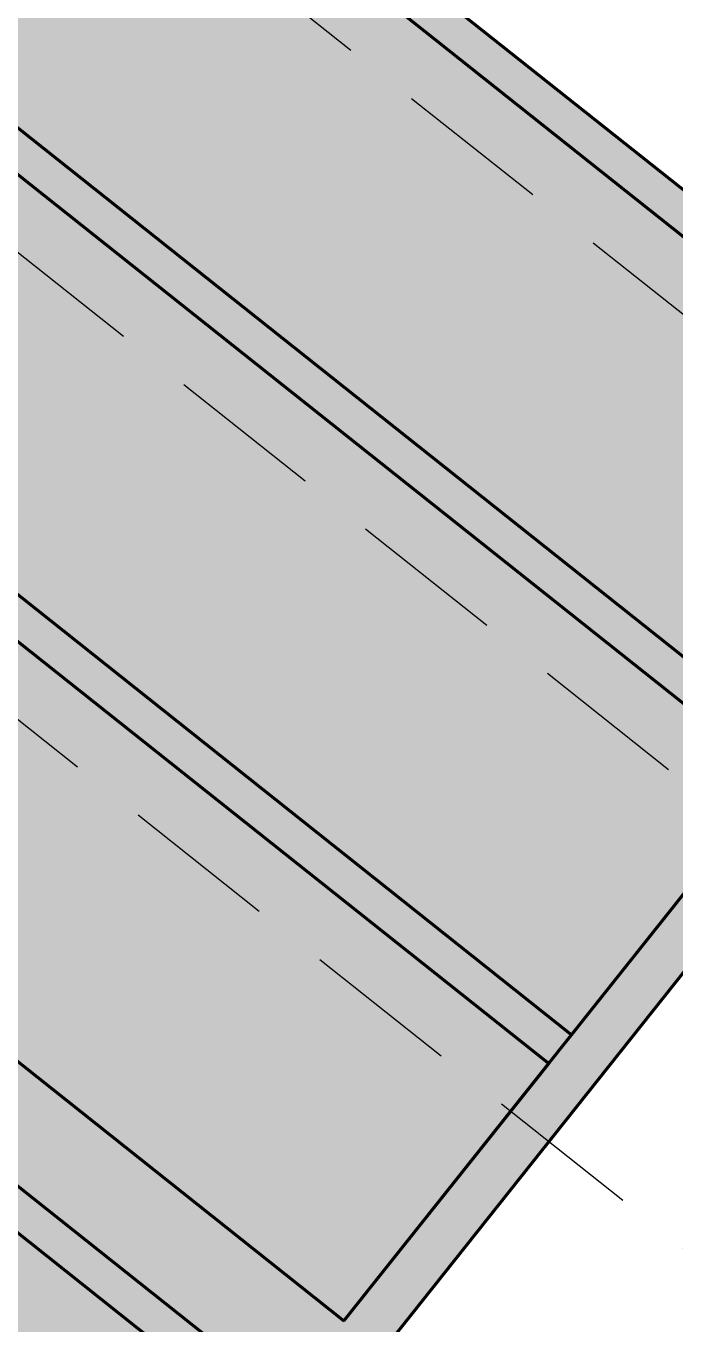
# Model space of a CAD drawing. Header units: metres. Extents: x -664657 to -643449, y -1076720 to -1062383.
# Drawn here: x -657346.43 to -657341.11, y -1068422.65 to -1068411.99 of the extents above; entities that cross this region are included whole.
import ezdxf

# ---------------------------------------------------------------- set-up
doc = ezdxf.new("R2010")
doc.units = ezdxf.units.M
doc.header["$LTSCALE"] = 0.1
doc.linetypes.add('DASHED', pattern=[19.05, 12.7, -6.35])
doc.layers.add('AA_THER_silná', color=1, linetype='Continuous', lineweight=70)
doc.layers.add('AA_THER_STAFAZ', color=252, linetype='Continuous', lineweight=0)
doc.layers.add('AA_THER_srafy', color=52, linetype='Continuous')
doc.layers.add('AA_THER_čárkovaná', color=5, linetype='DASHED')

msp = doc.modelspace()

# ---------------------------------------------------------------- hatches: boundary and pattern name
at = {"layer": 'AA_THER_srafy'}
h = msp.add_hatch(color=250, dxfattribs=at)
h.dxf.hatch_style = 1
h.paths.add_polyline_path([(-657332.737, -1068432.458), (-657344.009, -1068423.496), (-657344.009, -1068423.496), (-657333.05, -1068432.208), (-657333.05, -1068432.208), (-657344.009, -1068423.496), (-657344.009, -1068423.496), (-657333.05, -1068432.209), (-657333.05, -1068432.208), (-657371.874, -1068401.34), (-657372.061, -1068401.575), (-657332.924, -1068432.692)])
h = msp.add_hatch(color=250, dxfattribs=at)
h.dxf.hatch_style = 1
h.paths.add_polyline_path([(-657337.661, -1068415.512), (-657337.974, -1068415.263), (-657338.223, -1068415.576), (-657348.555, -1068407.361), (-657348.306, -1068407.048), (-657348.619, -1068406.799), (-657349.366, -1068407.738), (-657349.053, -1068407.987), (-657348.742, -1068407.596), (-657338.41, -1068415.811), (-657338.721, -1068416.202), (-657338.408, -1068416.451)], flags=17)
h = msp.add_hatch(color=31, dxfattribs=at)
h.dxf.hatch_style = 1
h.paths.add_polyline_path([(-657338.41, -1068415.811), (-657348.742, -1068407.596), (-657350.422, -1068409.709), (-657340.09, -1068417.924)])
h.paths.add_polyline_path([(-657340.277, -1068418.159), (-657350.609, -1068409.944), (-657352.289, -1068412.057), (-657341.957, -1068420.272)])
h = msp.add_hatch(color=250, dxfattribs=at)
h.dxf.hatch_style = 1
h.paths.add_polyline_path([(-657340.09, -1068417.924), (-657350.422, -1068409.709), (-657350.609, -1068409.944), (-657340.277, -1068418.159)], flags=17)
h = msp.add_hatch(color=250, dxfattribs=at)
h.dxf.hatch_style = 1
h.paths.add_polyline_path([(-657341.957, -1068420.272), (-657352.289, -1068412.057), (-657352.476, -1068412.292), (-657342.144, -1068420.507)], flags=17)
h = msp.add_hatch(color=31, dxfattribs=at)
h.dxf.hatch_style = 1
h.paths.add_polyline_path([(-657342.144, -1068420.507), (-657352.476, -1068412.292), (-657354.156, -1068414.406), (-657343.824, -1068422.621)])
h = msp.add_hatch(color=250, dxfattribs=at)
h.dxf.hatch_style = 1
h.paths.add_polyline_path([(-657342.142, -1068421.147), (-657342.455, -1068420.898), (-657343.824, -1068422.621), (-657354.156, -1068414.406), (-657352.787, -1068412.683), (-657353.1, -1068412.434), (-657354.967, -1068414.783), (-657344.009, -1068423.496)], flags=17)
h = msp.add_hatch(color=254, dxfattribs=at)
h.dxf.hatch_style = 1
h.paths.add_polyline_path([(-657325.536, -1068438.183), (-657332.737, -1068432.458), (-657332.924, -1068432.692), (-657353.557, -1068416.287), (-657355.113, -1068418.244), (-657342.933, -1068427.928), (-657327.278, -1068440.375)])
h.paths.add_polyline_path([(-657343.132, -1068428.153), (-657355.3, -1068418.479), (-657356.855, -1068420.436), (-657344.676, -1068430.119), (-657334.12, -1068436.916)])
h.paths.add_polyline_path([(-657328.336, -1068441.705), (-657333.021, -1068437.981), (-657342.316, -1068431.996), (-657329.021, -1068442.566)])
h.paths.add_polyline_path([(-657327.278, -1068440.375), (-657342.933, -1068427.928), (-657332.846, -1068437.736), (-657328.15, -1068441.47)])
h.paths.add_polyline_path([(-657325.225, -1068437.792), (-657332.426, -1068432.066), (-657332.737, -1068432.458), (-657325.536, -1068438.183)])
h = msp.add_hatch(color=250, dxfattribs=at)
h.dxf.hatch_style = 1
h.paths.add_polyline_path([(-657340.275, -1068418.799), (-657340.588, -1068418.55), (-657342.455, -1068420.898), (-657342.142, -1068421.147)], flags=17)
at = {"layer": 'AA_THER_STAFAZ'}
msp.add_hatch(color=256, dxfattribs=at).paths.add_polyline_path([(-657341.659, -1068415.477), (-657341.652, -1068415.465), (-657341.645, -1068415.453), (-657341.638, -1068415.439), (-657341.632, -1068415.425), (-657341.627, -1068415.411), (-657341.622, -1068415.399), (-657341.618, -1068415.385), (-657341.613, -1068415.371), (-657341.61, -1068415.361), (-657341.607, -1068415.349), (-657341.602, -1068415.337), (-657341.597, -1068415.324), (-657341.591, -1068415.315), (-657341.58, -1068415.318), (-657341.571, -1068415.325), (-657341.56, -1068415.318), (-657341.543, -1068415.32), (-657341.533, -1068415.314), (-657341.526, -1068415.305), (-657341.521, -1068415.296), (-657341.516, -1068415.287), (-657341.508, -1068415.273), (-657341.499, -1068415.262), (-657341.49, -1068415.25), (-657341.483, -1068415.241), (-657341.473, -1068415.233), (-657341.462, -1068415.224), (-657341.448, -1068415.213), (-657341.434, -1068415.205), (-657341.421, -1068415.198), (-657341.408, -1068415.194), (-657341.398, -1068415.188), (-657341.386, -1068415.179), (-657341.376, -1068415.172), (-657341.365, -1068415.166), (-657341.354, -1068415.159), (-657341.346, -1068415.152), (-657341.34, -1068415.142), (-657341.334, -1068415.133), (-657341.329, -1068415.121), (-657341.323, -1068415.111), (-657341.316, -1068415.095), (-657341.31, -1068415.08), (-657341.307, -1068415.068), (-657341.305, -1068415.055), (-657341.307, -1068415.039), (-657341.311, -1068415.024), (-657341.315, -1068415.012), (-657341.322, -1068415), (-657341.331, -1068414.987), (-657341.338, -1068414.974), (-657341.34, -1068414.959), (-657341.348, -1068414.948), (-657341.355, -1068414.94), (-657341.357, -1068414.924), (-657341.354, -1068414.913), (-657341.349, -1068414.902), (-657341.342, -1068414.895), (-657341.329, -1068414.889), (-657341.32, -1068414.882), (-657341.313, -1068414.875), (-657341.306, -1068414.866), (-657341.295, -1068414.853), (-657341.288, -1068414.844), (-657341.278, -1068414.831), (-657341.269, -1068414.817), (-657341.263, -1068414.807), (-657341.256, -1068414.793), (-657341.249, -1068414.776), (-657341.244, -1068414.762), (-657341.241, -1068414.751), (-657341.245, -1068414.738), (-657341.251, -1068414.729), (-657341.259, -1068414.722), (-657341.268, -1068414.715), (-657341.278, -1068414.709), (-657341.283, -1068414.699), (-657341.295, -1068414.688), (-657341.305, -1068414.681), (-657341.316, -1068414.676), (-657341.328, -1068414.671), (-657341.341, -1068414.669), (-657341.358, -1068414.67), (-657341.372, -1068414.672), (-657341.394, -1068414.681), (-657341.403, -1068414.691), (-657341.411, -1068414.699), (-657341.419, -1068414.706), (-657341.421, -1068414.718), (-657341.426, -1068414.729), (-657341.433, -1068414.738), (-657341.442, -1068414.75), (-657341.453, -1068414.76), (-657341.462, -1068414.771), (-657341.464, -1068414.786), (-657341.467, -1068414.797), (-657341.474, -1068414.805), (-657341.478, -1068414.816), (-657341.476, -1068414.83), (-657341.477, -1068414.843), (-657341.483, -1068414.856), (-657341.487, -1068414.87), (-657341.491, -1068414.881), (-657341.49, -1068414.897), (-657341.481, -1068414.904), (-657341.467, -1068414.908), (-657341.469, -1068414.92), (-657341.483, -1068414.919), (-657341.492, -1068414.913), (-657341.507, -1068414.914), (-657341.523, -1068414.916), (-657341.541, -1068414.92), (-657341.554, -1068414.925), (-657341.573, -1068414.93), (-657341.588, -1068414.934), (-657341.605, -1068414.938), (-657341.622, -1068414.945), (-657341.632, -1068414.951), (-657341.646, -1068414.96), (-657341.656, -1068414.967), (-657341.665, -1068414.974), (-657341.676, -1068414.981), (-657341.695, -1068414.984), (-657341.707, -1068414.987), (-657341.719, -1068414.992), (-657341.733, -1068414.998), (-657341.747, -1068415.003), (-657341.762, -1068415.013), (-657341.775, -1068415.02), (-657341.786, -1068415.027), (-657341.797, -1068415.035), (-657341.81, -1068415.052), (-657341.818, -1068415.061), (-657341.825, -1068415.069), (-657341.838, -1068415.08), (-657341.846, -1068415.09), (-657341.847, -1068415.103), (-657341.842, -1068415.118), (-657341.835, -1068415.129), (-657341.822, -1068415.141), (-657341.809, -1068415.151), (-657341.797, -1068415.159), (-657341.786, -1068415.165), (-657341.775, -1068415.171), (-657341.763, -1068415.177), (-657341.761, -1068415.19), (-657341.769, -1068415.201), (-657341.785, -1068415.213), (-657341.796, -1068415.222), (-657341.806, -1068415.232), (-657341.812, -1068415.24), (-657341.82, -1068415.249), (-657341.829, -1068415.256), (-657341.838, -1068415.263), (-657341.848, -1068415.268), (-657341.863, -1068415.278), (-657341.872, -1068415.285), (-657341.879, -1068415.293), (-657341.885, -1068415.301), (-657341.891, -1068415.311), (-657341.897, -1068415.319), (-657341.913, -1068415.332), (-657341.926, -1068415.341), (-657341.943, -1068415.355), (-657341.952, -1068415.363), (-657341.961, -1068415.373), (-657341.969, -1068415.381), (-657341.985, -1068415.393), (-657341.995, -1068415.399), (-657342.007, -1068415.409), (-657342.017, -1068415.415), (-657342.03, -1068415.424), (-657342.043, -1068415.432), (-657342.062, -1068415.445), (-657342.077, -1068415.454), (-657342.093, -1068415.463), (-657342.103, -1068415.471), (-657342.12, -1068415.48), (-657342.13, -1068415.486), (-657342.14, -1068415.493), (-657342.148, -1068415.501), (-657342.158, -1068415.508), (-657342.168, -1068415.516), (-657342.178, -1068415.523), (-657342.186, -1068415.532), (-657342.198, -1068415.542), (-657342.211, -1068415.556), (-657342.219, -1068415.564), (-657342.226, -1068415.572), (-657342.235, -1068415.584), (-657342.247, -1068415.597), (-657342.257, -1068415.608), (-657342.266, -1068415.619), (-657342.279, -1068415.635), (-657342.292, -1068415.649), (-657342.304, -1068415.661), (-657342.316, -1068415.672), (-657342.33, -1068415.687), (-657342.345, -1068415.702), (-657342.355, -1068415.714), (-657342.364, -1068415.722), (-657342.373, -1068415.733), (-657342.38, -1068415.741), (-657342.388, -1068415.749), (-657342.394, -1068415.757), (-657342.407, -1068415.772), (-657342.415, -1068415.781), (-657342.423, -1068415.792), (-657342.43, -1068415.801), (-657342.442, -1068415.816), (-657342.452, -1068415.828), (-657342.46, -1068415.836), (-657342.467, -1068415.845), (-657342.477, -1068415.856), (-657342.488, -1068415.868), (-657342.499, -1068415.879), (-657342.51, -1068415.891), (-657342.524, -1068415.902), (-657342.533, -1068415.908), (-657342.55, -1068415.91), (-657342.567, -1068415.912), (-657342.58, -1068415.911), (-657342.597, -1068415.907), (-657342.609, -1068415.902), (-657342.625, -1068415.897), (-657342.642, -1068415.891), (-657342.656, -1068415.883), (-657342.67, -1068415.879), (-657342.684, -1068415.882), (-657342.691, -1068415.89), (-657342.686, -1068415.903), (-657342.678, -1068415.913), (-657342.668, -1068415.925), (-657342.661, -1068415.935), (-657342.652, -1068415.944), (-657342.642, -1068415.953), (-657342.633, -1068415.959), (-657342.621, -1068415.964), (-657342.603, -1068415.97), (-657342.589, -1068415.977), (-657342.577, -1068415.982), (-657342.562, -1068415.99), (-657342.551, -1068415.996), (-657342.539, -1068416.003), (-657342.532, -1068416.012), (-657342.526, -1068416.022), (-657342.51, -1068416.035), (-657342.495, -1068416.047), (-657342.483, -1068416.054), (-657342.468, -1068416.056), (-657342.452, -1068416.052), (-657342.439, -1068416.043), (-657342.43, -1068416.034), (-657342.42, -1068416.023), (-657342.41, -1068416.01), (-657342.402, -1068415.997), (-657342.394, -1068415.984), (-657342.387, -1068415.975), (-657342.376, -1068415.959), (-657342.368, -1068415.949), (-657342.357, -1068415.936), (-657342.346, -1068415.926), (-657342.336, -1068415.914), (-657342.329, -1068415.905), (-657342.316, -1068415.892), (-657342.302, -1068415.879), (-657342.291, -1068415.865), (-657342.279, -1068415.853), (-657342.27, -1068415.842), (-657342.257, -1068415.828), (-657342.246, -1068415.816), (-657342.233, -1068415.801), (-657342.225, -1068415.792), (-657342.212, -1068415.781), (-657342.204, -1068415.772), (-657342.196, -1068415.765), (-657342.184, -1068415.753), (-657342.174, -1068415.747), (-657342.164, -1068415.741), (-657342.151, -1068415.733), (-657342.133, -1068415.718), (-657342.121, -1068415.709), (-657342.11, -1068415.699), (-657342.094, -1068415.686), (-657342.083, -1068415.677), (-657342.066, -1068415.664), (-657342.052, -1068415.652), (-657342.038, -1068415.642), (-657342.024, -1068415.63), (-657342.016, -1068415.623), (-657342.004, -1068415.612), (-657341.988, -1068415.601), (-657341.976, -1068415.592), (-657341.965, -1068415.584), (-657341.954, -1068415.579), (-657341.95, -1068415.591), (-657341.956, -1068415.6), (-657341.96, -1068415.611), (-657341.966, -1068415.62), (-657341.971, -1068415.63), (-657341.978, -1068415.641), (-657341.983, -1068415.651), (-657341.989, -1068415.661), (-657341.997, -1068415.673), (-657342.006, -1068415.687), (-657342.012, -1068415.7), (-657342.02, -1068415.713), (-657342.028, -1068415.725), (-657342.035, -1068415.737), (-657342.042, -1068415.749), (-657342.049, -1068415.762), (-657342.055, -1068415.772), (-657342.062, -1068415.783), (-657342.068, -1068415.792), (-657342.075, -1068415.803), (-657342.085, -1068415.816), (-657342.094, -1068415.828), (-657342.101, -1068415.837), (-657342.108, -1068415.851), (-657342.113, -1068415.866), (-657342.12, -1068415.88), (-657342.129, -1068415.894), (-657342.141, -1068415.908), (-657342.15, -1068415.92), (-657342.157, -1068415.929), (-657342.166, -1068415.941), (-657342.175, -1068415.95), (-657342.184, -1068415.962), (-657342.193, -1068415.972), (-657342.202, -1068415.981), (-657342.211, -1068415.988), (-657342.221, -1068415.997), (-657342.23, -1068416.004), (-657342.239, -1068416.012), (-657342.251, -1068416.024), (-657342.26, -1068416.03), (-657342.27, -1068416.038), (-657342.281, -1068416.047), (-657342.291, -1068416.055), (-657342.305, -1068416.062), (-657342.32, -1068416.071), (-657342.336, -1068416.077), (-657342.35, -1068416.082), (-657342.363, -1068416.086), (-657342.376, -1068416.092), (-657342.387, -1068416.097), (-657342.399, -1068416.1), (-657342.411, -1068416.106), (-657342.42, -1068416.113), (-657342.428, -1068416.12), (-657342.425, -1068416.135), (-657342.416, -1068416.143), (-657342.405, -1068416.153), (-657342.394, -1068416.161), (-657342.382, -1068416.163), (-657342.37, -1068416.166), (-657342.355, -1068416.173), (-657342.342, -1068416.18), (-657342.33, -1068416.186), (-657342.313, -1068416.184), (-657342.299, -1068416.183), (-657342.287, -1068416.175), (-657342.279, -1068416.165), (-657342.273, -1068416.151), (-657342.268, -1068416.14), (-657342.253, -1068416.141), (-657342.236, -1068416.144), (-657342.224, -1068416.146), (-657342.213, -1068416.137), (-657342.203, -1068416.127), (-657342.195, -1068416.12), (-657342.185, -1068416.107), (-657342.176, -1068416.097), (-657342.167, -1068416.085), (-657342.159, -1068416.076), (-657342.152, -1068416.068), (-657342.146, -1068416.059), (-657342.135, -1068416.047), (-657342.124, -1068416.033), (-657342.115, -1068416.022), (-657342.108, -1068416.012), (-657342.098, -1068416.001), (-657342.087, -1068415.989), (-657342.078, -1068415.981), (-657342.066, -1068415.969), (-657342.057, -1068415.957), (-657342.046, -1068415.946), (-657342.038, -1068415.937), (-657342.027, -1068415.924), (-657342.019, -1068415.914), (-657342.011, -1068415.904), (-657342.004, -1068415.895), (-657341.994, -1068415.883), (-657341.985, -1068415.872), (-657341.977, -1068415.86), (-657341.967, -1068415.847), (-657341.956, -1068415.835), (-657341.943, -1068415.819), (-657341.933, -1068415.807), (-657341.922, -1068415.793), (-657341.91, -1068415.779), (-657341.904, -1068415.769), (-657341.897, -1068415.759), (-657341.89, -1068415.749), (-657341.882, -1068415.74), (-657341.872, -1068415.727), (-657341.862, -1068415.714), (-657341.854, -1068415.705), (-657341.848, -1068415.697), (-657341.84, -1068415.687), (-657341.83, -1068415.675), (-657341.818, -1068415.663), (-657341.805, -1068415.649), (-657341.795, -1068415.637), (-657341.786, -1068415.627), (-657341.778, -1068415.619), (-657341.768, -1068415.608), (-657341.758, -1068415.597), (-657341.751, -1068415.589), (-657341.742, -1068415.578), (-657341.734, -1068415.569), (-657341.727, -1068415.56), (-657341.715, -1068415.548), (-657341.705, -1068415.537), (-657341.696, -1068415.527), (-657341.687, -1068415.515), (-657341.678, -1068415.504), (-657341.667, -1068415.49)])

# ---------------------------------------------------------------- linework, layer by layer
at = {"layer": 'AA_THER_silná'}
for p, q in [((-657333.05, -1068432.208), (-657371.874, -1068401.34)), ((-657332.924, -1068432.692), (-657372.061, -1068401.575)), ((-657348.555, -1068407.361), (-657338.223, -1068415.576)), ((-657348.742, -1068407.596), (-657338.41, -1068415.811)), ((-657350.422, -1068409.709), (-657340.09, -1068417.924)), ((-657350.609, -1068409.944), (-657340.277, -1068418.159)), ((-657352.289, -1068412.057), (-657341.957, -1068420.272)), ((-657352.476, -1068412.292), (-657342.144, -1068420.507)), ((-657354.156, -1068414.406), (-657343.824, -1068422.621)), ((-657344.009, -1068423.496), (-657337.661, -1068415.512)), ((-657343.824, -1068422.621), (-657338.41, -1068415.811)), ((-657341.957, -1068420.272), (-657340.277, -1068418.159)), ((-657343.824, -1068422.621), (-657342.144, -1068420.507))]:
    msp.add_line(p, q, dxfattribs=at)
at = {"layer": 'AA_THER_čárkovaná'}
for p, q in [((-657386.511, -1068378.203), (-657315.895, -1068434.351)), ((-657388.379, -1068380.551), (-657317.762, -1068436.699)), ((-657390.246, -1068382.9), (-657319.629, -1068439.048)), ((-657392.113, -1068385.248), (-657321.496, -1068441.396))]:
    msp.add_line(p, q, dxfattribs=at)

doc.saveas('drawing.dxf')
